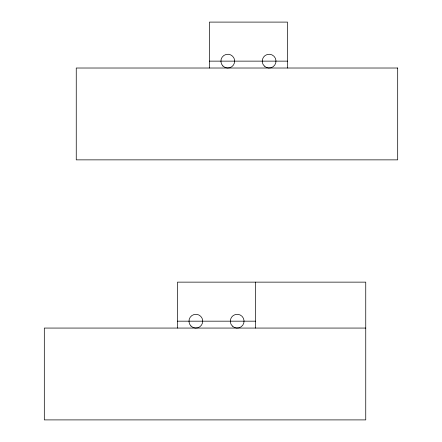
<?xml version="1.0" encoding="UTF-8"?>
<svg xmlns="http://www.w3.org/2000/svg" width="442" height="442" viewBox="0 0 442 442"><rect width="100%" height="100%" fill="white"/><g stroke="black" fill="none" stroke-linecap="round" stroke-linejoin="round"><path stroke-width="0.66" d="M209.42 61.134L287.482 61.134M177.48 321.174L255.542 321.174M365.749 328.063L44.31 328.063L44.31 419.9L365.749 419.9L365.749 282.14L177.48 282.14L177.48 328.063M287.482 68.018L287.482 22.1L209.42 22.1L209.42 68.018M255.542 282.14L255.542 328.063M397.689 68.018L76.251 68.018L76.251 159.86L397.689 159.86L397.689 68.018M222.917 66.002A6.89 6.89 0 0 0 234.437 62.913A6.89 6.89 0 0 0 226 54.476A6.89 6.89 0 0 0 222.917 66.002M264.244 66.002A6.89 6.89 0 0 0 275.764 62.913A6.89 6.89 0 0 0 267.333 54.476A6.89 6.89 0 0 0 264.244 66.002M232.304 326.041A6.89 6.89 0 0 0 243.829 322.958A6.89 6.89 0 0 0 235.393 314.522A6.89 6.89 0 0 0 232.304 326.041M190.977 326.041A6.89 6.89 0 0 0 202.502 322.958A6.89 6.89 0 0 0 194.066 314.522A6.89 6.89 0 0 0 190.977 326.041"/></g></svg>
